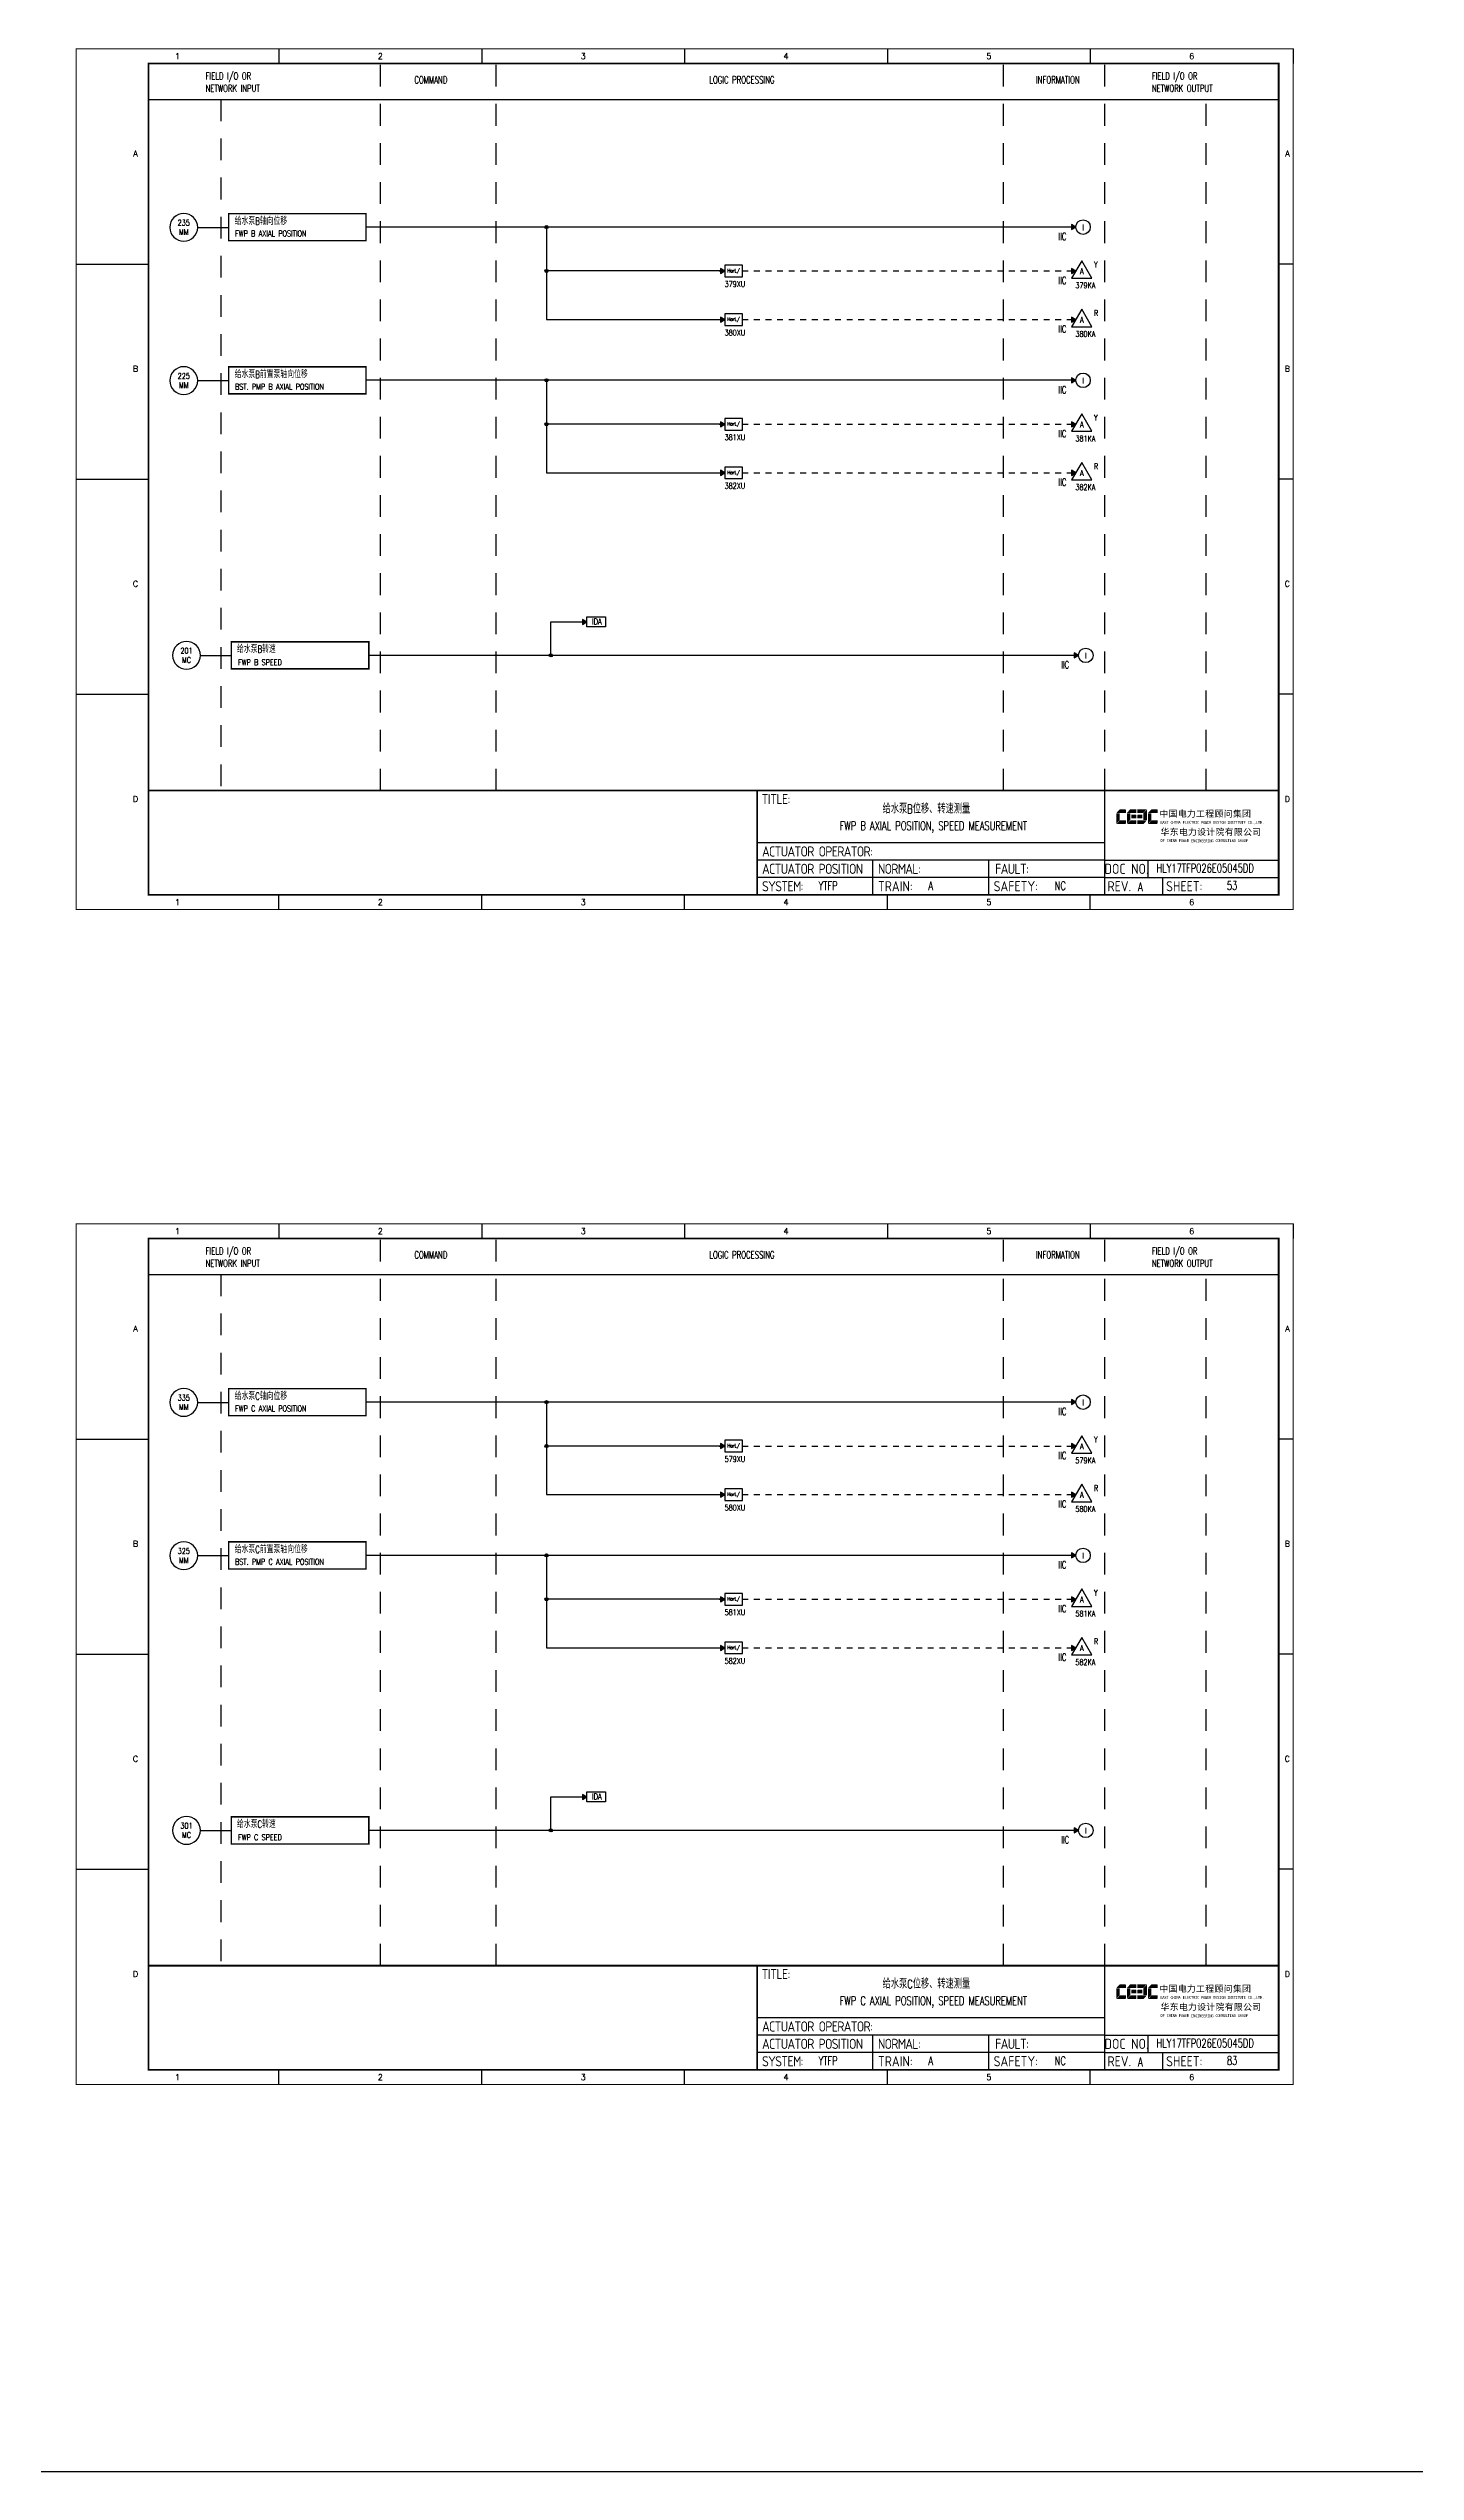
# Model space of a CAD drawing. Header units: millimetres. Extents: x 38833 to 52469, y 29493 to 32647.
# Drawn here: x 47956 to 48428, y 31107 to 31944 of the extents above; entities that cross this region are included whole.
import ezdxf
from ezdxf.enums import TextEntityAlignment as Align

# ---------------------------------------------------------------- set-up
doc = ezdxf.new("R2010")
doc.units = ezdxf.units.MM
for name, pattern in [('D2', [6, 2, -2, 2]), ('DASHED', [0.75, 0.5, -0.25]), ('JIS_02_0.7', [1.35, 0.75, -0.6])]:
    doc.linetypes.add(name, pattern=pattern)
for name, color, linetype in [('BORDER', 1, 'Continuous'), ('INSTRUMENT', 4, 'Continuous'), ('MLINE', 6, 'Continuous'), ('TITLE', 1, 'Continuous'), ('TK', 7, 'Continuous'), ('图框_外框线', 7, 'Continuous'), ('图框_标题栏文字', 6, 'Continuous')]:
    doc.layers.add(name, color=color, linetype=linetype)
doc.styles.add('DANIEL', font='COMPLEX', dxfattribs={"width": 0.7, "bigfont": 'GVFS'})
doc.styles.add('ecepdi', font='simhei.ttf', dxfattribs={"width": 0.9})
doc.styles.get("Standard").update_dxf_attribs({"font": 'romans.shx', "width": 0.7, "bigfont": 'hztxta.shx'})
doc.styles.add('工程字', font='gbenor.shx', dxfattribs={"bigfont": 'gbcbig.shx'})

# ---------------------------------------------------------------- blocks, each defined once
blk = doc.blocks.new('INS00')
at = {"layer": 'INSTRUMENT', "color": 0}
blk.add_lwpolyline([(6, 0, 1), (-6, 0, 1)], format="xyb", close=True, dxfattribs=at)
at = {"layer": 'INSTRUMENT', "flags": 1}
for tag, p in [('INSNAM', (0, 9)), ('INSDGN', (0, -9)), ('INSSUP', (0, -15)), ('INSMAN', (0, -18)), ('INSTYP', (0, -12)), ('INSREM', (0, -21))]:
    blk.add_attdef(tag, text='', height=3, dxfattribs=at).set_placement(p, align=Align.TOP_CENTER)
at = {"layer": 'INSTRUMENT', "width": 0.7}
for tag, p in [('INSIDE', (0, 2)), ('INSSYS', (0, -2))]:
    blk.add_attdef(tag, text='', height=2.5, dxfattribs=at).set_placement(p, align=Align.MIDDLE)
for tag, p in [('INSHH', (6, 3.5)), ('INSL', (6, -3)), ('INSLL', (6, -6))]:
    blk.add_attdef(tag, p, '', height=2.5, dxfattribs=at)
at = {"layer": 'INSTRUMENT', "linetype": 'DASHED', "width": 0.7}
blk.add_attdef('INSH', (6, 0.5), '', height=2.5, dxfattribs=at)
blk = doc.blocks.new('A$C1E0003F3')
h = blk.add_hatch(color=152)
edge = h.paths.add_edge_path()
edge.add_ellipse((5.15, 4.41), major_axis=(0, 0.211), ratio=0.769231, start_angle=-90, end_angle=0)
edge.add_line((5.15, 4.62), (3.22, 4.62))
edge.add_line((3.22, 4.62), (2.09, 3.35))
edge.add_line((2.09, 3.35), (5.32, 3.35))
edge.add_line((5.32, 3.35), (5.32, 4.41))
h.paths.add_polyline_path([(3.22, 3.23), (2.09, 3.23), (2.09, -0.36), (3.22, 0.91)])
edge = h.paths.add_edge_path()
edge.add_line((5.32, 0.81), (3.27, 0.81))
edge.add_line((3.27, 0.81), (2.13, -0.46))
edge.add_line((2.13, -0.46), (5.15, -0.46))
edge.add_ellipse((5.15, -0.25), major_axis=(0, 0.211), ratio=0.769231, start_angle=180, end_angle=270)
edge.add_line((5.32, -0.25), (5.32, 0.81))
h = blk.add_hatch(color=152)
edge = h.paths.add_edge_path()
edge.add_ellipse((8.78, 4.41), major_axis=(0, 0.211), ratio=0.769231, start_angle=-90, end_angle=0)
edge.add_line((8.78, 4.62), (6.84, 4.62))
edge.add_line((6.84, 4.62), (5.71, 3.35))
edge.add_line((5.71, 3.35), (8.94, 3.35))
edge.add_line((8.94, 3.35), (8.94, 4.41))
h.paths.add_polyline_path([(6.84, 3.23), (5.71, 3.23), (5.71, -0.36), (6.84, 0.91)])
edge = h.paths.add_edge_path()
edge.add_ellipse((8.78, 2.49), major_axis=(0, 0.211), ratio=0.769231, start_angle=-90, end_angle=0)
edge.add_line((8.78, 2.7), (7.22, 2.7))
edge.add_line((7.22, 2.7), (7.22, 1.44))
edge.add_line((7.22, 1.44), (8.78, 1.44))
edge.add_ellipse((8.78, 1.65), major_axis=(0, 0.211), ratio=0.769231, start_angle=180, end_angle=270)
edge.add_line((8.94, 1.65), (8.94, 2.49))
edge = h.paths.add_edge_path()
edge.add_line((8.94, 0.81), (6.89, 0.81))
edge.add_line((6.89, 0.81), (5.75, -0.46))
edge.add_line((5.75, -0.46), (8.78, -0.46))
edge.add_ellipse((8.78, -0.25), major_axis=(0, 0.211), ratio=0.769231, start_angle=180, end_angle=270)
edge.add_line((8.94, -0.25), (8.94, 0.81))
h = blk.add_hatch(color=1)
edge = h.paths.add_edge_path()
edge.add_line((12.48, 4.62), (9.46, 4.62))
edge.add_ellipse((9.46, 4.41), major_axis=(0, 0.211), ratio=0.769231, start_angle=0, end_angle=90)
edge.add_line((9.3, 4.41), (9.3, 3.35))
edge.add_line((9.3, 3.35), (11.35, 3.35))
edge.add_line((11.35, 3.35), (12.48, 4.62))
h.paths.add_polyline_path([(12.57, 4.56), (11.38, 3.23), (11.38, 0.93), (12.57, 0.93)])
edge = h.paths.add_edge_path()
edge.add_line((11.03, 2.7), (9.46, 2.7))
edge.add_ellipse((9.46, 2.49), major_axis=(0, 0.211), ratio=0.769231, start_angle=0, end_angle=90)
edge.add_line((9.3, 2.49), (9.3, 1.65))
edge.add_ellipse((9.46, 1.65), major_axis=(0, 0.211), ratio=0.769231, start_angle=90, end_angle=180)
edge.add_line((9.46, 1.44), (11.03, 1.44))
edge.add_line((11.03, 1.44), (11.03, 2.7))
h = blk.add_hatch(color=1)
edge = h.paths.add_edge_path()
edge.add_line((12.58, 0.79), (9.3, 0.79))
edge.add_line((9.3, 0.79), (9.3, -0.27))
edge.add_ellipse((9.46, -0.27), major_axis=(0, 0.211), ratio=0.769231, start_angle=90, end_angle=180)
edge.add_line((9.46, -0.48), (11.43, -0.48))
edge.add_line((11.43, -0.48), (12.58, 0.79))
h = blk.add_hatch(color=152)
edge = h.paths.add_edge_path()
edge.add_ellipse((16.11, 4.41), major_axis=(0, 0.211), ratio=0.769231, start_angle=-90, end_angle=0)
edge.add_line((16.11, 4.62), (14.14, 4.62))
edge.add_line((14.14, 4.62), (13, 3.35))
edge.add_line((13, 3.35), (16.27, 3.35))
edge.add_line((16.27, 3.35), (16.27, 4.41))
h.paths.add_polyline_path([(14.14, 3.23), (13, 3.23), (13, -0.36), (14.14, 0.91)])
edge = h.paths.add_edge_path()
edge.add_line((16.27, 0.81), (14.18, 0.81))
edge.add_line((14.18, 0.81), (13.04, -0.46))
edge.add_line((13.04, -0.46), (16.03, -0.46))
edge.add_ellipse((16.03, -0.15), major_axis=(0, 0.316), ratio=0.769231, start_angle=180, end_angle=270)
edge.add_line((16.27, -0.15), (16.27, 0.81))
at = {"layer": 'TITLE', "color": 7, "style": 'ecepdi'}
for s, p in [('中', (16.92, 1.94)), ('国', (20.09, 2)), ('电', (23.25, 1.99)), ('力', (26.39, 1.96)), ('工', (29.53, 1.95)), ('程', (32.71, 1.98)), ('顾', (35.9, 1.98)), ('问', (39.09, 1.94)), ('集', (42.26, 1.98)), ('团', (45.42, 2.01)), ('华', (17.24, -4.31)), ('东', (20.45, -4.29)), ('电', (23.62, -4.35)), ('力', (26.75, -4.32)), ('设', (29.92, -4.3)), ('计', (33.05, -4.31)), ('院', (36.26, -4.29)), ('有', (39.41, -4.29)), ('限', (42.57, -4.32)), ('公', (45.78, -4.38)), ('司', (48.91, -4.35))]:
    blk.add_text(s, height=2.2, dxfattribs=at).set_placement(p)
at = {"layer": 'TITLE', "color": 7, "style": 'ecepdi', "width": 0.975}
for s, p in [('E', (17.58, 0.02)), ('A', (18.29, 0.03)), ('S', (19, 0.03)), ('T', (19.7, 0.03)), ('C', (21.1, 0.09)), ('H', (21.77, 0.09)), ('I', (22.46, 0.09)), ('N', (23.17, 0.1)), ('A', (23.86, 0.1)), ('E', (25.35, 0.09)), ('L', (26.05, 0.11)), ('E', (26.76, 0.1)), ('C', (27.46, 0.12)), ('T', (28.18, 0.11)), ('R', (28.87, 0.1)), ('I', (29.57, 0.11)), ('C', (30.28, 0.1)), ('P', (31.64, 0.09)), ('O', (32.32, 0.08)), ('W', (33.03, 0.08)), ('E', (33.72, 0.08)), ('R', (34.42, 0.09)), ('D', (35.81, 0.1)), ('E', (36.52, 0.1)), ('S', (37.2, 0.1)), ('I', (37.91, 0.09)), ('G', (38.68, 0.11)), ('N', (39.38, 0.09)), ('I', (40.72, 0.07)), ('N', (41.43, 0.08)), ('S', (42.14, 0.08)), ('T', (42.83, 0.08)), ('I', (43.52, 0.09)), ('T', (44.22, 0.07)), ('U', (44.93, 0.07)), ('T', (45.63, 0.08)), ('E', (46.34, 0.09)), ('C', (47.76, 0.11)), ('O', (48.48, 0.1)), ('L', (50.56, 0.1)), ('T', (51.27, 0.1)), ('D', (51.96, 0.1)), ('O', (17.67, -6.18)), ('OF', (18.01, -6.2)), ('F', (18.37, -6.2)), ('C', (19.8, -6.19)), ('H', (20.47, -6.19)), ('I', (21.15, -6.19)), ('N', (21.87, -6.18)), ('A', (22.56, -6.18)), ('P', (23.98, -6.2)), ('O', (24.66, -6.21)), ('W', (25.36, -6.21)), ('E', (26.06, -6.21)), ('R', (26.75, -6.2)), ('E', (28.19, -6.24)), ('N', (28.91, -6.27)), ('G', (29.62, -6.26)), ('I', (30.32, -6.27)), ('N', (31.02, -6.27)), ('E', (31.7, -6.28)), ('E', (32.41, -6.27)), ('R', (33.1, -6.24)), ('I', (33.81, -6.24)), ('N', (34.51, -6.26)), ('G', (35.2, -6.24)), ('C', (36.61, -6.19)), ('O', (37.3, -6.21)), ('N', (38, -6.2)), ('S', (38.71, -6.21)), ('U', (39.41, -6.18)), ('L', (40.11, -6.18)), ('T', (40.81, -6.19)), ('I', (41.51, -6.21)), ('N', (42.2, -6.21)), ('G', (42.91, -6.17)), ('G', (44.29, -6.2)), ('R', (45, -6.21)), ('O', (45.69, -6.22)), ('U', (46.39, -6.2)), ('P', (47.1, -6.23)), ('.', (49.23, 0.1)), (',', (49.87, 0.1)), ('.', (52.72, 0.11))]:
    blk.add_text(s, height=1, dxfattribs=at).set_placement(p, align=Align.MIDDLE_CENTER)
blk = doc.blocks.new('A$C613255F0')
for p, q in [((70, 297), (70, 292)), ((140, 297), (140, 292)), ((210, 297), (210, 292)), ((280, 297), (280, 292)), ((350, 297), (350, 292)), ((420, 297), (420, 292)), ((0, 222.75), (25, 222.75)), ((420, 222.75), (415, 222.75)), ((0, 148.5), (25, 148.5)), ((420, 148.5), (415, 148.5)), ((0, 74.25), (25, 74.25)), ((420, 74.25), (415, 74.25)), ((70, 0), (70, 5)), ((140, 0), (140, 5)), ((210, 0), (210, 5)), ((280, 0), (280, 5)), ((350, 0), (350, 5))]:
    blk.add_line(p, q)
at = {"layer": 'MLINE', "linetype": 'JIS_02_0.7', "ltscale": 10}
for p, q in [((105, 41), (105, 292)), ((145, 41), (145, 292)), ((320, 41), (320, 292)), ((355, 41), (355, 292)), ((50, 279.56), (50, 41)), ((390, 41), (390, 279.56))]:
    blk.add_line(p, q, dxfattribs=at)
at = {"layer": 'MLINE'}
blk.add_line((25, 279.56), (415, 279.56), dxfattribs=at)
at = {"layer": '图框_外框线'}
for p, q in [((355, 5), (355, 41)), ((355, 23), (235, 23)), ((355, 17), (235, 17)), ((275, 11), (275, 17)), ((315, 11), (315, 17)), ((355, 17), (415, 17)), ((370, 11), (370, 17)), ((355, 11), (235, 11)), ((355, 11), (235, 11)), ((275, 5), (275, 11)), ((315, 5), (315, 11)), ((355, 11), (415, 11)), ((375, 5), (375, 11))]:
    blk.add_line(p, q, dxfattribs=at)
for points, const_width in [([(0, 0), (420, 0), (420, 297), (0, 297)], 0.3), ([(25, 5), (415, 5), (415, 292), (25, 292)], 0.6)]:
    blk.add_lwpolyline(points, close=True, dxfattribs=dict(at, const_width=const_width))
at = {"layer": '图框_外框线', "const_width": 0.6}
blk.add_lwpolyline([(235, 41), (25, 41)], dxfattribs=at)
at = {"layer": '图框_外框线'}
blk.add_lwpolyline([(415, 41, 0.6, 0.6, 0), (235, 41, 0.6, 0.6, 0), (235, 5, 0, 0, 0)], format="xyseb", dxfattribs=at)
blk.add_blockref('A$C1E0003F3', (356.94, 29.95))
at = {"layer": 'MLINE', "char_height": 2.5, "width": 31.8959, "attachment_point": 1}
for s, insert in [('FIELD I/O OR', (44.67, 288.89)), ('NETWORK INPUT', (44.67, 284.64)), ('COMMAND', (116.74, 287.58)), ('LOGIC PROCESSING', (218.52, 287.58)), ('INFORMATION', (331.25, 287.58)), ('FIELD I/O OR', (371.22, 288.89)), ('NETWORK OUTPUT', (371.22, 284.64))]:
    blk.add_mtext(s, dxfattribs=dict(at, insert=insert))
at = {"layer": 'TK', "color": 3}
for s, p in [('1', (35, 294.5)), ('2', (105, 294.5)), ('3', (175, 294.5)), ('4', (245, 294.5)), ('5', (315, 294.5)), ('6', (385, 294.5)), ('1', (35, 2.5)), ('2', (105, 2.5)), ('3', (175, 2.5)), ('4', (245, 2.5)), ('5', (315, 2.5)), ('6', (385, 2.5))]:
    blk.add_text(s, height=2, dxfattribs=at).set_placement(p, align=Align.MIDDLE)
for s, p in [('A', (20.5, 259.88)), ('A', (418, 259.88)), ('B', (20.5, 185.62)), ('B', (418, 185.62)), ('C', (20.5, 111.38)), ('C', (418, 111.38)), ('D', (20.5, 37.12)), ('D', (418, 37.12))]:
    blk.add_text(s, height=2, dxfattribs=at).set_placement(p, align=Align.CENTER)
at = {"layer": '图框_标题栏文字', "char_height": 3.5, "style": '工程字'}
for s, insert, width, attachment_point in [('{\\T0.9; TITLE:}', (234.86, 38.09), 14.2249, 4), ('{\\T0.9; ACTUATOR OPERATOR:}', (235, 20), 40, 4), ('{\\T0.9; ACTUATOR POSITION}', (235, 14), 45, 4), ('{\\T0.9; SYSTEM:}', (235, 8), 17.9526, 4), ('{\\T0.9; }TRAIN: ', (275, 8), 17.6638, 4), ('{\\T0.9; NORMAL:}', (275, 14), 18.2557, 4), ('SAFETY:', (324.3, 8), 22.3993, 5), ('{\\T0.9; FAULT:}', (315.44, 14), 15, 4), ('DOC NO.', (362.5, 14), 15, 5), ('REV.', (360, 8), 10, 5), ('SHEET:', (382.42, 8), 20, 5)]:
    blk.add_mtext(s, dxfattribs=dict(at, insert=insert, width=width, attachment_point=attachment_point))

msp = doc.modelspace()

# ---------------------------------------------------------------- hatches: boundary and pattern name
h = msp.add_hatch(color=256)
edge = h.paths.add_edge_path()
edge.add_arc((48127.83, 31881.91), 0.55, 0, 360)
for points in [[(48310.5, 31881.91), (48309, 31882.77), (48309, 31881.04)], [(48310.5, 31866.76), (48309, 31867.62), (48309, 31865.89)], [(48310.5, 31849.99), (48309, 31850.85), (48309, 31849.12)], [(48310.5, 31829.02), (48309, 31829.89), (48309, 31828.15)], [(48310.5, 31813.87), (48309, 31814.74), (48309, 31813)], [(48310.5, 31797.1), (48309, 31797.96), (48309, 31796.23)], [(48141.77, 31745.66), (48140.27, 31746.53), (48140.27, 31744.79)], [(48311.44, 31734.1), (48309.94, 31734.96), (48309.94, 31733.23)], [(48310.5, 31476.35), (48309, 31477.22), (48309, 31475.48)], [(48310.5, 31461.2), (48309, 31462.07), (48309, 31460.33)], [(48310.5, 31444.43), (48309, 31445.29), (48309, 31443.56)], [(48310.5, 31423.46), (48309, 31424.33), (48309, 31422.59)], [(48310.5, 31408.31), (48309, 31409.18), (48309, 31407.44)], [(48310.5, 31391.54), (48309, 31392.4), (48309, 31390.67)], [(48141.77, 31340.1), (48140.27, 31340.97), (48140.27, 31339.24)], [(48311.44, 31328.54), (48309.94, 31329.41), (48309.94, 31327.67)]]:
    msp.add_hatch(color=256).paths.add_polyline_path(points)
h = msp.add_hatch(color=256)
edge = h.paths.add_edge_path()
edge.add_arc((48127.83, 31866.76), 0.55, 0, 360)
h = msp.add_hatch(color=256)
edge = h.paths.add_edge_path()
edge.add_arc((48127.83, 31829.02), 0.55, 0, 360)
h = msp.add_hatch(color=256)
edge = h.paths.add_edge_path()
edge.add_arc((48127.83, 31813.87), 0.55, 0, 360)
h = msp.add_hatch(color=256)
edge = h.paths.add_edge_path()
edge.add_arc((48129.32, 31734.1), 0.55, 0, 360)
h = msp.add_hatch(color=256)
edge = h.paths.add_edge_path()
edge.add_arc((48127.83, 31476.35), 0.55, 0, 360)
h = msp.add_hatch(color=256)
edge = h.paths.add_edge_path()
edge.add_arc((48127.83, 31461.2), 0.55, 0, 360)
h = msp.add_hatch(color=256)
edge = h.paths.add_edge_path()
edge.add_arc((48127.83, 31423.46), 0.55, 0, 360)
h = msp.add_hatch(color=256)
edge = h.paths.add_edge_path()
edge.add_arc((48127.83, 31408.31), 0.55, 0, 360)
h = msp.add_hatch(color=256)
edge = h.paths.add_edge_path()
edge.add_arc((48129.32, 31328.54), 0.55, 0, 360)
at = {"layer": 'BORDER'}
for points in [[(48189.43, 31866.76), (48187.93, 31867.62), (48187.93, 31865.89)], [(48189.43, 31849.99), (48187.93, 31850.85), (48187.93, 31849.12)], [(48189.43, 31813.87), (48187.93, 31814.74), (48187.93, 31813)], [(48189.43, 31797.1), (48187.93, 31797.96), (48187.93, 31796.23)], [(48189.43, 31461.2), (48187.93, 31462.07), (48187.93, 31460.33)], [(48189.43, 31444.43), (48187.93, 31445.29), (48187.93, 31443.56)], [(48189.43, 31408.31), (48187.93, 31409.18), (48187.93, 31407.44)], [(48189.43, 31391.54), (48187.93, 31392.4), (48187.93, 31390.67)]]:
    msp.add_hatch(color=256, dxfattribs=at).paths.add_polyline_path(points)

# ---------------------------------------------------------------- linework, layer by layer
for p, q in [((48007.47, 31881.82), (48018.17, 31881.82)), ((48310.5, 31881.91), (48065.57, 31881.91)), ((48127.83, 31881.91), (48127.83, 31849.99)), ((48189.43, 31866.76), (48127.83, 31866.76)), ((48195.43, 31866.76), (48196.23, 31866.76)), ((48127.83, 31849.99), (48189.43, 31849.99)), ((48195.43, 31849.99), (48196.23, 31849.99)), ((48195.43, 31849.99), (48196.23, 31849.99)), ((48007.47, 31828.93), (48018.17, 31828.93)), ((48310.5, 31829.02), (48065.57, 31829.02)), ((48127.83, 31829.02), (48127.83, 31797.1)), ((48189.43, 31813.87), (48127.83, 31813.87)), ((48195.43, 31813.87), (48196.23, 31813.87)), ((48127.83, 31797.1), (48189.43, 31797.1)), ((48195.43, 31797.1), (48196.23, 31797.1)), ((48129.32, 31734.1), (48129.32, 31745.66)), ((48129.32, 31745.66), (48141.8, 31745.66)), ((48008.41, 31734.1), (48019.11, 31734.1)), ((48311.44, 31734.1), (48066.51, 31734.1)), ((48007.47, 31476.26), (48018.17, 31476.26)), ((48310.5, 31476.35), (48065.57, 31476.35)), ((48127.83, 31476.35), (48127.83, 31444.43)), ((48189.43, 31461.2), (48127.83, 31461.2)), ((48195.43, 31461.2), (48196.23, 31461.2)), ((48127.83, 31444.43), (48189.43, 31444.43)), ((48195.43, 31444.43), (48196.23, 31444.43)), ((48195.43, 31444.43), (48196.23, 31444.43)), ((48007.47, 31423.37), (48018.17, 31423.37)), ((48310.5, 31423.46), (48065.57, 31423.46)), ((48127.83, 31423.46), (48127.83, 31391.54)), ((48189.43, 31408.31), (48127.83, 31408.31)), ((48195.43, 31408.31), (48196.23, 31408.31)), ((48127.83, 31391.54), (48189.43, 31391.54)), ((48195.43, 31391.54), (48196.23, 31391.54)), ((48129.32, 31328.54), (48129.32, 31340.1)), ((48129.32, 31340.1), (48141.8, 31340.1)), ((48008.41, 31328.54), (48019.11, 31328.54)), ((48311.44, 31328.54), (48066.51, 31328.54)), ((39417.51, 31107.25), (50497.51, 31107.25))]:
    msp.add_line(p, q)
at = {"linetype": 'D2'}
for p, q in [((48195.43, 31866.76), (48310.5, 31866.76)), ((48195.43, 31849.99), (48310.5, 31849.99)), ((48195.43, 31813.87), (48310.5, 31813.87)), ((48195.43, 31797.1), (48310.5, 31797.1)), ((48195.43, 31461.2), (48310.5, 31461.2)), ((48195.43, 31444.43), (48310.5, 31444.43)), ((48195.43, 31408.31), (48310.5, 31408.31)), ((48195.43, 31391.54), (48310.5, 31391.54))]:
    msp.add_line(p, q, dxfattribs=at)
at = {"const_width": 0.5}
for points in [[(48018.17, 31886.58), (48065.57, 31886.58), (48065.57, 31877.24), (48018.17, 31877.24), (48018.17, 31886.58)], [(48018.17, 31833.69), (48065.57, 31833.69), (48065.57, 31824.35), (48018.17, 31824.35), (48018.17, 31833.69)], [(48019.11, 31738.77), (48066.51, 31738.77), (48066.51, 31729.43), (48019.11, 31729.43), (48019.11, 31738.77)], [(48018.17, 31481.02), (48065.57, 31481.02), (48065.57, 31471.68), (48018.17, 31471.68), (48018.17, 31481.02)], [(48018.17, 31428.13), (48065.57, 31428.13), (48065.57, 31418.79), (48018.17, 31418.79), (48018.17, 31428.13)], [(48019.11, 31333.21), (48066.51, 31333.21), (48066.51, 31323.87), (48019.11, 31323.87), (48019.11, 31333.21)]]:
    msp.add_lwpolyline(points, dxfattribs=at)
for points in [[(48310.5, 31881.91), (48309, 31882.77), (48309, 31881.04)], [(48310.5, 31866.76), (48309, 31867.62), (48309, 31865.89)], [(48310.5, 31849.99), (48309, 31850.85), (48309, 31849.12)], [(48310.5, 31829.02), (48309, 31829.89), (48309, 31828.15)], [(48310.5, 31813.87), (48309, 31814.74), (48309, 31813)], [(48310.5, 31797.1), (48309, 31797.96), (48309, 31796.23)], [(48141.77, 31745.66), (48140.27, 31746.53), (48140.27, 31744.79)], [(48141.8, 31747.44), (48148.2, 31747.44), (48148.2, 31743.92), (48141.8, 31743.92)], [(48311.44, 31734.1), (48309.94, 31734.96), (48309.94, 31733.23)], [(48310.5, 31476.35), (48309, 31477.22), (48309, 31475.48)], [(48310.5, 31461.2), (48309, 31462.07), (48309, 31460.33)], [(48310.5, 31444.43), (48309, 31445.29), (48309, 31443.56)], [(48310.5, 31423.46), (48309, 31424.33), (48309, 31422.59)], [(48310.5, 31408.31), (48309, 31409.18), (48309, 31407.44)], [(48310.5, 31391.54), (48309, 31392.4), (48309, 31390.67)], [(48141.77, 31340.1), (48140.27, 31340.97), (48140.27, 31339.24)], [(48141.8, 31341.88), (48148.2, 31341.88), (48148.2, 31338.36), (48141.8, 31338.36)], [(48311.44, 31328.54), (48309.94, 31329.41), (48309.94, 31327.67)]]:
    msp.add_lwpolyline(points, close=True)
at = {"color": 1}
for points in [[(48315.99, 31864.31), (48312.52, 31870.31), (48309.06, 31864.31)], [(48315.99, 31847.54), (48312.52, 31853.54), (48309.06, 31847.54)], [(48315.99, 31811.42), (48312.52, 31817.42), (48309.06, 31811.42)], [(48315.99, 31794.65), (48312.52, 31800.65), (48309.06, 31794.65)], [(48315.99, 31458.75), (48312.52, 31464.75), (48309.06, 31458.75)], [(48315.99, 31441.98), (48312.52, 31447.98), (48309.06, 31441.98)], [(48315.99, 31405.86), (48312.52, 31411.86), (48309.06, 31405.86)], [(48315.99, 31389.09), (48312.52, 31395.09), (48309.06, 31389.09)]]:
    msp.add_lwpolyline(points, close=True, dxfattribs=at)
for centre, radius in [((48127.83, 31881.91), 0.55), ((48313, 31881.91), 2.5), ((48127.83, 31866.76), 0.55), ((48313, 31829.02), 2.5), ((48127.83, 31829.02), 0.55), ((48127.83, 31813.87), 0.55), ((48129.32, 31734.1), 0.55), ((48313.94, 31734.1), 2.5), ((48127.83, 31476.35), 0.55), ((48313, 31476.35), 2.5), ((48127.83, 31461.2), 0.55), ((48127.83, 31423.46), 0.55), ((48313, 31423.46), 2.5), ((48127.83, 31408.31), 0.55), ((48129.32, 31328.54), 0.55), ((48313.94, 31328.54), 2.5)]:
    msp.add_circle(centre, radius)
at = {"layer": 'BORDER'}
for p, q in [((48187.43, 31866.76), (48189.43, 31866.76)), ((48195.43, 31866.76), (48197.43, 31866.76)), ((48187.43, 31849.99), (48189.43, 31849.99)), ((48195.43, 31849.99), (48197.43, 31849.99)), ((48187.43, 31813.87), (48189.43, 31813.87)), ((48195.43, 31813.87), (48197.43, 31813.87)), ((48187.43, 31797.1), (48189.43, 31797.1)), ((48195.43, 31797.1), (48197.43, 31797.1)), ((48187.43, 31461.2), (48189.43, 31461.2)), ((48195.43, 31461.2), (48197.43, 31461.2)), ((48187.43, 31444.43), (48189.43, 31444.43)), ((48195.43, 31444.43), (48197.43, 31444.43)), ((48187.43, 31408.31), (48189.43, 31408.31)), ((48195.43, 31408.31), (48197.43, 31408.31)), ((48187.43, 31391.54), (48189.43, 31391.54)), ((48195.43, 31391.54), (48197.43, 31391.54))]:
    msp.add_line(p, q, dxfattribs=at)
for points in [[(48189.43, 31866.76), (48187.93, 31867.62), (48187.93, 31865.89)], [(48195.43, 31868.76), (48189.43, 31868.76), (48189.43, 31864.76), (48195.43, 31864.76)], [(48189.43, 31849.99), (48187.93, 31850.85), (48187.93, 31849.12)], [(48195.43, 31851.99), (48189.43, 31851.99), (48189.43, 31847.99), (48195.43, 31847.99)], [(48189.43, 31813.87), (48187.93, 31814.74), (48187.93, 31813)], [(48195.43, 31815.87), (48189.43, 31815.87), (48189.43, 31811.87), (48195.43, 31811.87)], [(48189.43, 31797.1), (48187.93, 31797.96), (48187.93, 31796.23)], [(48195.43, 31799.1), (48189.43, 31799.1), (48189.43, 31795.1), (48195.43, 31795.1)], [(48195.43, 31463.2), (48189.43, 31463.2), (48189.43, 31459.2), (48195.43, 31459.2)], [(48189.43, 31461.2), (48187.93, 31462.07), (48187.93, 31460.33)], [(48195.43, 31446.43), (48189.43, 31446.43), (48189.43, 31442.43), (48195.43, 31442.43)], [(48189.43, 31444.43), (48187.93, 31445.29), (48187.93, 31443.56)], [(48189.43, 31408.31), (48187.93, 31409.18), (48187.93, 31407.44)], [(48195.43, 31410.31), (48189.43, 31410.31), (48189.43, 31406.31), (48195.43, 31406.31)], [(48189.43, 31391.54), (48187.93, 31392.4), (48187.93, 31390.67)], [(48195.43, 31393.54), (48189.43, 31393.54), (48189.43, 31389.54), (48195.43, 31389.54)]]:
    msp.add_lwpolyline(points, close=True, dxfattribs=at)

# ---------------------------------------------------------------- block references
for p in [(47965.5, 31646.41), (47965.5, 31240.86)]:
    msp.add_blockref('A$C613255F0', p)
at = {"layer": 'MLINE', "xscale": 0.7999999999992724, "yscale": 0.7999999999992724, "zscale": 0.7999999999992724}
for p, values in [((48002.67, 31881.82), {'INSIDE': '235', 'INSSYS': 'MM'}), ((48002.67, 31828.93), {'INSIDE': '225', 'INSSYS': 'MM'}), ((48003.61, 31734.1), {'INSIDE': '201', 'INSSYS': 'MC'}), ((48002.67, 31476.26), {'INSIDE': '335', 'INSSYS': 'MM'}), ((48002.67, 31423.37), {'INSIDE': '325', 'INSSYS': 'MM'}), ((48003.61, 31328.54), {'INSIDE': '301', 'INSSYS': 'MC'})]:
    msp.add_blockref('INS00', p, dxfattribs=at).add_auto_attribs(values)

# ---------------------------------------------------------------- texts
at = {"width": 0.7}
for p in [(48313.04, 31880.78), (48313.04, 31827.89), (48313.98, 31732.97), (48313.04, 31475.22), (48313.04, 31422.33), (48313.98, 31327.41)]:
    msp.add_text('I', height=2, dxfattribs=at).set_placement(p, align=Align.CENTER)
at = {"color": 1, "width": 0.7}
for p in [(48312.61, 31865.68), (48312.61, 31848.91), (48312.61, 31812.79), (48312.61, 31796.02), (48312.61, 31460.12), (48312.61, 31443.35), (48312.61, 31407.24), (48312.61, 31390.46)]:
    msp.add_text('A', height=2, dxfattribs=at).set_placement(p, align=Align.CENTER)
at = {"attachment_point": 1}
for s, insert, char_height, width in [('给水泵B轴向位移', (48020.25, 31885.21), 2.5, 73.0067), ('FWP B AXIAL POSITION', (48020.36, 31880.7), 2, 73.0067), ('IIC', (48304.5, 31879.91), 2.5, 4.5039), ('IIC', (48304.5, 31864.76), 2.5, 4.5039), ('Y', (48316.74, 31870), 2, 73.0067), ('379XU', (48189.29, 31863.25), 2, 11.1697), ('379KA', (48310.35, 31862.8), 2, 73.0067), ('IIC', (48304.5, 31847.99), 2.5, 4.5039), ('R', (48316.74, 31853.23), 2, 73.0067), ('380XU', (48189.29, 31846.47), 2, 11.1697), ('380KA', (48310.35, 31846.02), 2, 73.0067), ('给水泵B前置泵轴向位移', (48020.25, 31832.32), 2.5, 73.0067), ('BST. PMP B AXIAL POSITION', (48020.36, 31827.81), 2, 73.0067), ('IIC', (48304.5, 31827.02), 2.5, 4.5039), ('Y', (48316.74, 31817.11), 2, 73.0067), ('381XU', (48189.29, 31810.36), 2, 11.1697), ('IIC', (48304.5, 31811.87), 2.5, 4.5039), ('381KA', (48310.35, 31809.91), 2, 73.0067), ('R', (48316.74, 31800.34), 2, 73.0067), ('382XU', (48189.29, 31793.59), 2, 11.1697), ('IIC', (48304.5, 31795.1), 2.5, 4.5039), ('382KA', (48310.35, 31793.13), 2, 73.0067), ('IDA', (48143.59, 31746.79), 2, 73.0067), ('给水泵B转速', (48021.02, 31737.49), 2.5, 73.0067), ('FWP B SPEED', (48021.39, 31732.71), 2, 73.0067), ('IIC', (48305.44, 31732.1), 2.5, 4.5039), ('给水泵B位移、转速测量', (48243.83, 31682.57), 3, 57.1272), ('FWP B AXIAL POSITION, SPEED MEASUREMENT', (48229.03, 31676.79), 3, 74.0185), ('YTFP', (48221.74, 31656.1), 3, 8.5983), ('A', (48259.61, 31656.1), 3, 4.8474), ('NC', (48303.19, 31656.1), 3, 4.8474), ('A', (48331.98, 31655.66), 3, 8.5983), ('给水泵C轴向位移', (48020.25, 31479.65), 2.5, 73.0067), ('FWP C AXIAL POSITION', (48020.36, 31475.14), 2, 73.0067), ('IIC', (48304.5, 31474.35), 2.5, 4.5039), ('Y', (48316.74, 31464.44), 2, 73.0067), ('579XU', (48189.29, 31457.69), 2, 11.1697), ('IIC', (48304.5, 31459.2), 2.5, 4.5039), ('579KA', (48310.35, 31457.24), 2, 73.0067), ('R', (48316.74, 31447.67), 2, 73.0067), ('580XU', (48189.29, 31440.92), 2, 11.1697), ('IIC', (48304.5, 31442.43), 2.5, 4.5039), ('580KA', (48310.35, 31440.46), 2, 73.0067), ('给水泵C前置泵轴向位移', (48020.25, 31426.76), 2.5, 73.0067), ('BST. PMP C AXIAL POSITION', (48020.36, 31422.25), 2, 73.0067), ('IIC', (48304.5, 31421.46), 2.5, 4.5039), ('581XU', (48189.29, 31404.8), 2, 11.1697), ('IIC', (48304.5, 31406.31), 2.5, 4.5039), ('581KA', (48310.35, 31404.35), 2, 73.0067), ('Y', (48316.74, 31411.55), 2, 73.0067), ('582XU', (48189.29, 31388.03), 2, 11.1697), ('IIC', (48304.5, 31389.54), 2.5, 4.5039), ('582KA', (48310.35, 31387.58), 2, 73.0067), ('R', (48316.74, 31394.78), 2, 73.0067), ('IDA', (48143.59, 31341.23), 2, 73.0067), ('给水泵C转速', (48021.02, 31331.93), 2.5, 73.0067), ('FWP C SPEED', (48021.39, 31327.16), 2, 73.0067), ('IIC', (48305.44, 31326.54), 2.5, 4.5039), ('FWP C AXIAL POSITION, SPEED MEASUREMENT', (48229.03, 31271.24), 3, 74.0185), ('给水泵C位移、转速测量', (48243.83, 31277.01), 3, 57.1272), ('YTFP', (48221.74, 31250.54), 3, 8.5983), ('A', (48259.61, 31250.54), 3, 4.8474), ('NC', (48303.19, 31250.54), 3, 4.8474), ('A', (48331.98, 31250.1), 3, 8.5983)]:
    msp.add_mtext(s, dxfattribs=dict(at, insert=insert, char_height=char_height, width=width))
at = {"width": 0.7}
for tag, p, s in [('HLY17TFP026E05045DD', (48338.36, 31659.16), ''), ('53', (48362.64, 31653.16), '1'), ('HLY17TFP026E05045DD', (48338.36, 31253.61), ''), ('83', (48362.64, 31247.61), '1')]:
    msp.add_attdef(tag, p, s, height=3, dxfattribs=at)
at = {"layer": 'BORDER', "style": 'DANIEL', "width": 0.8}
for p in [(48192.38, 31866.8), (48192.38, 31850.03), (48192.38, 31813.91), (48192.38, 31797.14), (48192.38, 31461.24), (48192.38, 31444.47), (48192.38, 31408.35), (48192.38, 31391.58)]:
    msp.add_text('HorL/', height=1.2, dxfattribs=at).set_placement(p, align=Align.MIDDLE)

doc.saveas('drawing.dxf')
